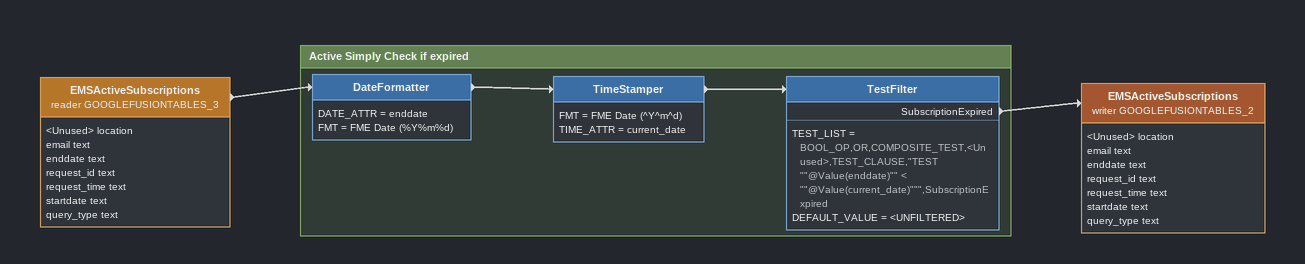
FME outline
EMSActiveSubscriptions (reader GOOGLEFUSIONTABLES_3)
    attributes: <Unused> location, email text, enddate text, request_id text, request_time text, startdate text, query_type text
    -> DateFormatter
EMSActiveSubscriptions (writer GOOGLEFUSIONTABLES_2)
    attributes: <Unused> location, email text, enddate text, request_id text, request_time text, startdate text, query_type text

Bookmark: Active Simply Check if expired
DateFormatter
    DATE_ATTR = enddate
    FMT = FME Date (%Y%m%d)
    -> TimeStamper
TimeStamper
    FMT = FME Date (^Y^m^d)
    TIME_ATTR = current_date
    -> TestFilter
TestFilter
    TEST_LIST = BOOL_OP,OR,COMPOSITE_TEST,<Unused>,TEST_CLAUSE,"TEST ""@Value(enddate)"" < ""@Value(current_date)""",SubscriptionExpired
    DEFAULT_VALUE = <UNFILTERED>
    SubscriptionExpired -> EMSActiveSubscriptions (writer GOOGLEFUSIONTABLES_2)
